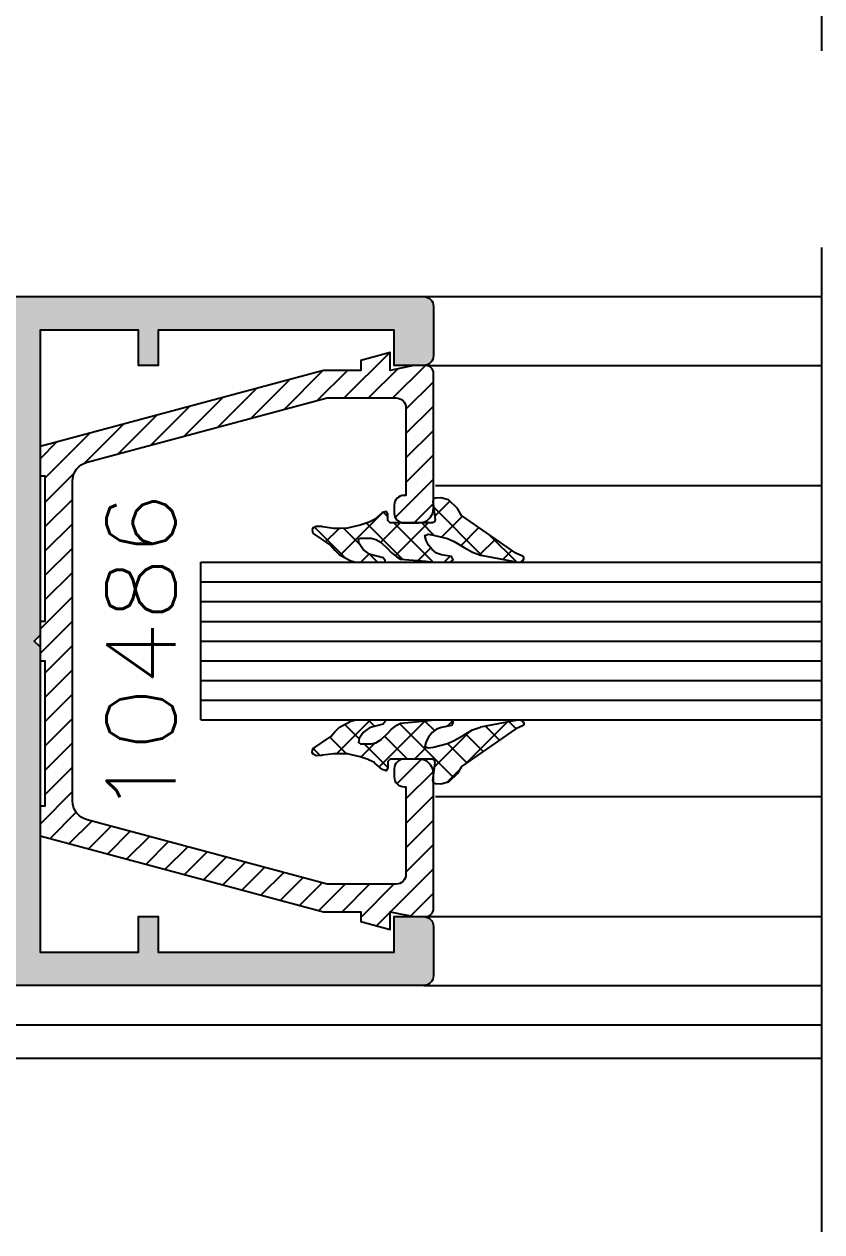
# Model space of a CAD drawing. Header units: centimetres. Extents: x -10126 to 3518, y -12053 to -9298.
# Drawn here: x 9.5 to 131.2, y -10536.7 to -10352.7 of the extents above; entities that cross this region are included whole.
import ezdxf

# ---------------------------------------------------------------- set-up
doc = ezdxf.new("R2010")
doc.units = ezdxf.units.CM
doc.header["$LTSCALE"] = 100
doc.header["$MEASUREMENT"] = 0
doc.linetypes.add('AUSGEZOGEN', pattern=[0])
doc.linetypes.add('CENTER', pattern=[2, 1.25, -0.25, 0.25, -0.25])
doc.layers.add('TEXT', color=3, linetype='Continuous')
doc.layers.add('WINDOW', color=1, linetype='Continuous')
doc.layers.get('0').freeze()
doc.styles.add('ROMANS', font='romans')
pattern_1 = [(44.99999999999999, (69.4652097223152, 20.59224507727231), (-1.767766952966368, 1.767766952966369), []), (135, (69.4652097223152, 20.59224507727231), (-1.767766952966369, -1.767766952966368), [])]

# ---------------------------------------------------------------- blocks, each defined once
blk = doc.blocks.new('10486')
at = {"color": 7}
blk.add_lwpolyline([(19.59999999999991, -14.00000000000011, 0.414213562373095), (20, -13.60000000000002), (20, -6.75, 0.414213562373095), (19.25, -6), (18.5, -6, 0.414213562373095), (18, -6.5), (18, -6.899999999999977, 0.414213562373095), (18.5, -7.399999999999977), (18.59999999999991, -7.399999999999977), (18.59999999999991, -11.85000000000002, -0.414213562373095), (18.09999999999991, -12.35000000000002), (14.59521564444867, -12.35000000000014), (2.391180954897436, -9.079938760533423, -0.3394542588633774), (1.650000000000091, -8.114012934244329), (1.650000000000091, 8.114012934244329, -0.3394542588633775), (2.391180954897436, 9.079938760533423), (14.59521564444867, 12.35000000000014), (18.09999999999991, 12.35000000000002, -0.414213562373095), (18.59999999999991, 11.85000000000002), (18.59999999999991, 7.399999999999977), (18.5, 7.399999999999977, 0.414213562373095), (18, 6.899999999999977), (18, 6.5, 0.414213562373095), (18.5, 6), (19.25, 6, 0.414213562373095), (20, 6.75), (20, 13.60000000000002, 0.414213562373095), (19.59999999999991, 14.00000000000011), (19, 14.00000000000011), (17.79999999999995, 13.75000000000011), (17.79999999999995, 14.65810603256011), (16.29999999999995, 14.25618224391337), (16.29999999999995, 13.75000000000011), (14.41090214782616, 13.75000000000011), (0, 9.888610407286137), (0, 8.388610407286023), (0.25, 8.388610407286023), (0.25, 1), (0, 1), (0, -1), (0.25, -1), (0.25, -8.388610407286023), (0, -8.388610407286023), (0, -9.888610407286023), (14.41090214782616, -13.75), (16.29999999999995, -13.75), (16.29999999999995, -14.25618224391337), (17.79999999999995, -14.65810603256011), (17.79999999999995, -13.75), (19, -14.00000000000011)], format="xyb", close=True, dxfattribs=at)
blk = doc.blocks.new('A$C53B12845')
h = blk.add_hatch(color=256)
edge = h.paths.add_edge_path()
edge.add_arc((246.4090543721977, 805.9081591112135), 0.625, 180, 270, ccw=False)
edge.add_line((245.7840543721977, 805.9081591112135), (245.7840543721977, 821.5331591112135))
edge.add_arc((247.6590543721977, 821.5331591112135), 1.875, 90, 180, ccw=False)
edge.add_line((247.6590543721977, 823.4081591112135), (395.5340543721977, 823.4081591112135))
edge.add_arc((395.5340543721977, 822.1581591112135), 1.25, 0, 90, ccw=False)
edge.add_line((396.7840543721977, 822.1581591112135), (396.7840543721977, 815.9081591112135))
edge.add_arc((395.5340543721977, 815.9081591112135), 1.25, -90, 0, ccw=False)
edge.add_line((395.5340543721977, 814.6581591112135), (391.7840543721977, 814.6581591112135))
edge.add_line((391.7840543721977, 814.6581591112135), (391.7840543721977, 819.1581591112135))
edge.add_line((391.7840543721977, 819.1581591112135), (361.7840543721977, 819.1581591112135))
edge.add_line((361.7840543721977, 819.1581591112135), (361.7840543721977, 814.6581591112135))
edge.add_line((361.7840543721977, 814.6581591112135), (359.2840543721977, 814.6581591112135))
edge.add_line((359.2840543721977, 814.6581591112135), (359.2840543721977, 819.1581591112135))
edge.add_line((359.2840543721977, 819.1581591112135), (346.7840543721977, 819.1581591112135))
edge.add_line((346.7840543721977, 819.1581591112135), (346.7840543721977, 780.4081591112135))
edge.add_line((346.7840543721977, 780.4081591112135), (346.0340543721977, 779.6581591112135))
edge.add_line((346.0340543721977, 779.6581591112135), (346.7840543721977, 778.9081591112135))
edge.add_line((346.7840543721977, 778.9081591112135), (346.7840543721977, 740.1581591112135))
edge.add_line((346.7840543721977, 740.1581591112135), (359.2840543721977, 740.1581591112135))
edge.add_line((359.2840543721977, 740.1581591112135), (359.2840543721977, 744.6581591112135))
edge.add_line((359.2840543721977, 744.6581591112135), (361.7840543721977, 744.6581591112135))
edge.add_line((361.7840543721977, 744.6581591112135), (361.7840543721977, 740.1581591112135))
edge.add_line((361.7840543721977, 740.1581591112135), (391.7840543721977, 740.1581591112135))
edge.add_line((391.7840543721977, 740.1581591112135), (391.7840543721977, 744.6581591112135))
edge.add_line((391.7840543721977, 744.6581591112135), (395.5340543721977, 744.6581591112135))
edge.add_arc((395.5340543721977, 743.4081591112135), 1.25, 0, 90, ccw=False)
edge.add_line((396.7840543721977, 743.4081591112135), (396.7840543721977, 737.1581591112135))
edge.add_arc((395.5340543721977, 737.1581591112135), 1.250000000000057, -89.99999999999739, 0, ccw=False)
edge.add_line((395.5340543721977, 735.9081591112135), (247.6590543721977, 735.9081591112135))
edge.add_arc((247.6590543721977, 737.7831591112135), 1.875, 180, 270, ccw=False)
edge.add_line((245.7840543721977, 737.7831591112135), (245.7840543721977, 753.4081591112135))
edge.add_arc((246.4090543721977, 753.4081591112135), 0.625, 90, 180, ccw=False)
edge.add_line((246.4090543721977, 754.0331591112135), (248.2840543721977, 754.0331591112135))
edge.add_line((248.2840543721977, 754.0331591112135), (248.9090543721977, 754.6581591112135))
edge.add_line((248.9090543721977, 754.6581591112135), (249.5340543721977, 754.0331591112135))
edge.add_line((249.5340543721977, 754.0331591112135), (250.1590543721977, 754.6581591112135))
edge.add_line((250.1590543721977, 754.6581591112135), (250.7840543721977, 754.0331591112135))
edge.add_line((250.7840543721977, 754.0331591112135), (251.4090543721977, 754.6581591112135))
edge.add_line((251.4090543721977, 754.6581591112135), (252.0340543721977, 754.0331591112135))
edge.add_line((252.0340543721977, 754.0331591112135), (252.6590543721977, 754.6581591112135))
edge.add_line((252.6590543721977, 754.6581591112135), (253.2840543721977, 754.0331591112135))
edge.add_line((253.2840543721977, 754.0331591112135), (253.9090543721977, 754.6581591112135))
edge.add_line((253.9090543721977, 754.6581591112135), (254.5340543721977, 754.0331591112135))
edge.add_line((254.5340543721977, 754.0331591112135), (255.1590543721977, 754.6581591112135))
edge.add_line((255.1590543721977, 754.6581591112135), (255.7840543721977, 754.0331591112135))
edge.add_line((255.7840543721977, 754.0331591112135), (256.4090543721977, 754.6581591112135))
edge.add_line((256.4090543721977, 754.6581591112135), (257.0340543721977, 754.0331591112135))
edge.add_line((257.0340543721977, 754.0331591112135), (257.6590543721977, 754.6581591112135))
edge.add_line((257.6590543721977, 754.6581591112135), (258.2840543721977, 754.0331591112135))
edge.add_line((258.2840543721977, 754.0331591112135), (258.9090543721977, 754.6581591112135))
edge.add_line((258.9090543721977, 754.6581591112135), (259.5340543721977, 754.0331591112135))
edge.add_line((259.5340543721977, 754.0331591112135), (260.1590543721977, 754.6581591112135))
edge.add_line((260.1590543721977, 754.6581591112135), (260.7840543721977, 754.0331591112135))
edge.add_line((260.7840543721977, 754.0331591112135), (261.4090543721977, 754.6581591112135))
edge.add_line((261.4090543721977, 754.6581591112135), (262.0340543721977, 754.0331591112135))
edge.add_line((262.0340543721977, 754.0331591112135), (262.6590543721977, 754.6581591112135))
edge.add_line((262.6590543721977, 754.6581591112135), (263.2840543721977, 754.0331591112135))
edge.add_line((263.2840543721977, 754.0331591112135), (263.9090543721977, 754.6581591112135))
edge.add_line((263.9090543721977, 754.6581591112135), (264.5340543721977, 754.0331591112135))
edge.add_line((264.5340543721977, 754.0331591112135), (265.1590543721977, 754.6581591112135))
edge.add_line((265.1590543721977, 754.6581591112135), (265.7840543721977, 754.0331591112135))
edge.add_line((265.7840543721977, 754.0331591112135), (265.7840543721977, 752.9081591112135))
edge.add_arc((263.2840543721978, 752.9081591112135), 2.499999999999943, -90.00000000000131, 0, ccw=False)
edge.add_line((263.2840543721977, 750.4081591112135), (251.9090543721977, 750.4081591112135))
edge.add_arc((251.9090543721977, 748.5331591112135), 1.875, 90, 180)
edge.add_line((250.0340543721977, 748.5331591112135), (250.0340543721977, 742.0331591112135))
edge.add_arc((251.9090543721977, 742.0331591112135), 1.875, 180, 270)
edge.add_line((251.9090543721977, 740.1581591112135), (281.4090543721977, 740.1581591112135))
edge.add_arc((281.4090543721977, 742.0331591112135), 1.875, 270, 360)
edge.add_line((283.2840543721977, 742.0331591112135), (283.2840543721977, 817.2831591112135))
edge.add_arc((281.4090543721978, 817.2831591112135), 1.874999999999943, 0, 90.00000000000173)
edge.add_line((281.4090543721977, 819.1581591112135), (251.9090543721977, 819.1581591112135))
edge.add_arc((251.9090543721977, 817.2831591112135), 1.875, 90, 180)
edge.add_line((250.0340543721977, 817.2831591112135), (250.0340543721977, 810.7831591112135))
edge.add_arc((251.9090543721977, 810.7831591112135), 1.875, 180, 270)
edge.add_line((251.9090543721977, 808.9081591112135), (263.2840543721977, 808.9081591112135))
edge.add_arc((263.2840543721977, 806.4081591112135), 2.5, 0, 90, ccw=False)
edge.add_line((265.7840543721977, 806.4081591112135), (265.7840543721977, 805.2831591112135))
edge.add_line((265.7840543721977, 805.2831591112135), (265.1590543721977, 804.6581591112135))
edge.add_line((265.1590543721977, 804.6581591112135), (264.5340543721977, 805.2831591112135))
edge.add_line((264.5340543721977, 805.2831591112135), (263.9090543721977, 804.6581591112135))
edge.add_line((263.9090543721977, 804.6581591112135), (263.2840543721977, 805.2831591112135))
edge.add_line((263.2840543721977, 805.2831591112135), (262.6590543721977, 804.6581591112135))
edge.add_line((262.6590543721977, 804.6581591112135), (262.0340543721977, 805.2831591112135))
edge.add_line((262.0340543721977, 805.2831591112135), (261.4090543721977, 804.6581591112135))
edge.add_line((261.4090543721977, 804.6581591112135), (260.7840543721977, 805.2831591112135))
edge.add_line((260.7840543721977, 805.2831591112135), (260.1590543721977, 804.6581591112135))
edge.add_line((260.1590543721977, 804.6581591112135), (259.5340543721977, 805.2831591112135))
edge.add_line((259.5340543721977, 805.2831591112135), (258.9090543721977, 804.6581591112135))
edge.add_line((258.9090543721977, 804.6581591112135), (258.2840543721977, 805.2831591112135))
edge.add_line((258.2840543721977, 805.2831591112135), (257.6590543721977, 804.6581591112135))
edge.add_line((257.6590543721977, 804.6581591112135), (257.0340543721977, 805.2831591112135))
edge.add_line((257.0340543721977, 805.2831591112135), (256.4090543721977, 804.6581591112135))
edge.add_line((256.4090543721977, 804.6581591112135), (255.7840543721977, 805.2831591112135))
edge.add_line((255.7840543721977, 805.2831591112135), (255.1590543721977, 804.6581591112135))
edge.add_line((255.1590543721977, 804.6581591112135), (254.5340543721977, 805.2831591112135))
edge.add_line((254.5340543721977, 805.2831591112135), (253.9090543721977, 804.6581591112135))
edge.add_line((253.9090543721977, 804.6581591112135), (253.2840543721977, 805.2831591112135))
edge.add_line((253.2840543721977, 805.2831591112135), (252.6590543721977, 804.6581591112135))
edge.add_line((252.6590543721977, 804.6581591112135), (252.0340543721977, 805.2831591112135))
edge.add_line((252.0340543721977, 805.2831591112135), (251.4090543721977, 804.6581591112135))
edge.add_line((251.4090543721977, 804.6581591112135), (250.7840543721977, 805.2831591112135))
edge.add_line((250.7840543721977, 805.2831591112135), (250.1590543721977, 804.6581591112135))
edge.add_line((250.1590543721977, 804.6581591112135), (249.5340543721977, 805.2831591112135))
edge.add_line((249.5340543721977, 805.2831591112135), (248.9090543721977, 804.6581591112135))
edge.add_line((248.9090543721977, 804.6581591112135), (248.2840543721977, 805.2831591112135))
edge.add_line((248.2840543721977, 805.2831591112135), (246.4090543721977, 805.2831591112135))
h.paths.add_polyline_path([(342.5340543721977, 819.1581591112135), (287.5340543721977, 819.1581591112135), (287.5340543721977, 740.1581591112135), (342.5340543721977, 740.1581591112135)], flags=16)
h = blk.add_hatch()
h.set_pattern_fill('ANSI31', color=10, scale=17.5, angle=-1.343291549938327e-14, style=0)
h.set_pattern_definition([(44.99999999999999, (69.4652097223152, 20.59224507727231), (-1.546796083845572, 1.546796083845573), [])])
edge = h.paths.add_edge_path()
edge.add_arc((395.7840543721975, 745.6581591112135), 1.000000000000227, 270, 360)
edge.add_line((396.7840543721977, 745.6581591112135), (396.7840543721977, 762.7831591112135))
edge.add_arc((394.9090543721977, 762.7831591112135), 1.875, 0, 90)
edge.add_line((394.9090543721977, 764.6581591112135), (393.0340543721977, 764.6581591112135))
edge.add_arc((393.0340543721977, 763.4081591112135), 1.25, 90, 180)
edge.add_line((391.7840543721977, 763.4081591112135), (391.7840543721977, 762.4081591112135))
edge.add_arc((393.0340543721977, 762.4081591112135), 1.25, 180, 270)
edge.add_line((393.0340543721977, 761.1581591112135), (393.2840543721975, 761.1581591112135))
edge.add_line((393.2840543721975, 761.1581591112135), (393.2840543721975, 750.0331591112135))
edge.add_arc((392.0340543721975, 750.0331591112135), 1.25, -90, 0, ccw=False)
edge.add_line((392.0340543721975, 748.7831591112135), (383.2720934833194, 748.7831591112132))
edge.add_line((383.2720934833194, 748.7831591112132), (352.7620067594413, 756.95831220988))
edge.add_arc((353.4090543721978, 759.3731267756025), 2.499999999999901, 179.9999999999948, 254.9999999999941, ccw=False)
edge.add_line((350.9090543721979, 759.3731267756027), (350.9090543721979, 799.9431914468244))
edge.add_arc((353.4090543721978, 799.9431914468246), 2.499999999999886, 105.00000000000591, 180.0000000000052, ccw=False)
edge.add_line((352.7620067594413, 802.3580060125471), (383.2720934833194, 810.5331591112139))
edge.add_line((383.2720934833194, 810.5331591112139), (392.0340543721975, 810.5331591112135))
edge.add_arc((392.0340543721975, 809.2831591112135), 1.25, 0, 90, ccw=False)
edge.add_line((393.2840543721975, 809.2831591112135), (393.2840543721975, 798.1581591112135))
edge.add_line((393.2840543721975, 798.1581591112135), (393.0340543721977, 798.1581591112135))
edge.add_arc((393.0340543721977, 796.9081591112135), 1.25, 90, 180)
edge.add_line((391.7840543721977, 796.9081591112135), (391.7840543721977, 795.9081591112135))
edge.add_arc((393.0340543721977, 795.9081591112135), 1.25, 180, 270)
edge.add_line((393.0340543721977, 794.6581591112135), (394.9090543721977, 794.6581591112135))
edge.add_arc((394.9090543721977, 796.5331591112135), 1.875, 270, 360)
edge.add_line((396.7840543721977, 796.5331591112135), (396.7840543721977, 813.6581591112135))
edge.add_arc((395.7840543721975, 813.6581591112135), 1.000000000000227, 0, 90)
edge.add_line((395.7840543721975, 814.6581591112138), (394.2840543721977, 814.6581591112138))
edge.add_line((394.2840543721977, 814.6581591112138), (391.2840543721976, 814.0331591112138))
edge.add_line((391.2840543721976, 814.0331591112138), (391.2840543721976, 816.3034241926139))
edge.add_line((391.2840543721976, 816.3034241926139), (387.5340543721976, 815.298614720997))
edge.add_line((387.5340543721976, 815.298614720997), (387.5340543721976, 814.0331591112138))
edge.add_line((387.5340543721976, 814.0331591112138), (382.8113097417631, 814.0331591112138))
edge.add_line((382.8113097417631, 814.0331591112138), (346.7840543721977, 804.3796851294289))
edge.add_line((346.7840543721977, 804.3796851294289), (346.7840543721977, 800.6296851294286))
edge.add_line((346.7840543721977, 800.6296851294286), (347.4090543721977, 800.6296851294286))
edge.add_line((347.4090543721977, 800.6296851294286), (347.4090543721977, 782.1581591112135))
edge.add_line((347.4090543721977, 782.1581591112135), (346.7840543721977, 782.1581591112135))
edge.add_line((346.7840543721977, 782.1581591112135), (346.7840543721977, 777.1581591112135))
edge.add_line((346.7840543721977, 777.1581591112135), (347.4090543721977, 777.1581591112135))
edge.add_line((347.4090543721977, 777.1581591112135), (347.4090543721977, 758.6866330929985))
edge.add_line((347.4090543721977, 758.6866330929985), (346.7840543721977, 758.6866330929985))
edge.add_line((346.7840543721977, 758.6866330929985), (346.7840543721977, 754.9366330929985))
edge.add_line((346.7840543721977, 754.9366330929985), (382.8113097417631, 745.2831591112135))
edge.add_line((382.8113097417631, 745.2831591112135), (387.5340543721976, 745.2831591112135))
edge.add_line((387.5340543721976, 745.2831591112135), (387.5340543721976, 744.0177035014301))
edge.add_line((387.5340543721976, 744.0177035014301), (391.2840543721976, 743.0128940298132))
edge.add_line((391.2840543721976, 743.0128940298132), (391.2840543721976, 745.2831591112135))
edge.add_line((391.2840543721976, 745.2831591112135), (394.2840543721977, 744.6581591112133))
edge.add_line((394.2840543721977, 744.6581591112133), (395.7840543721975, 744.6581591112133))
h = blk.add_hatch()
h.set_pattern_fill('U', color=30, scale=2.5, angle=44.99999999999999, style=0, double=1, pattern_type=0)
h.set_pattern_definition(pattern_1)
edge = h.paths.add_edge_path()
edge.add_line((396.9849517233379, 795.0975630413395), (396.9155721554125, 794.7969182239194))
edge.add_line((396.9155721554125, 794.7969182239121), (396.6496171450999, 794.6581591112135))
edge.add_line((396.6496171450999, 794.6581591112135), (391.2934915993537, 794.6581591112135))
edge.add_line((391.2934915992955, 794.6581591112135), (390.9812835436605, 794.9703671668267))
edge.add_line((390.9812835437187, 794.9703671668194), (390.9812835437187, 795.7913587204621))
edge.add_line((390.9812835437187, 795.7913587204766), (390.7847081012733, 796.1266932987292))
edge.add_line((390.7847081012733, 796.1266932987146), (390.2643613419204, 795.9648076402464))
edge.add_line((390.2643613419204, 795.9648076402609), (390.2065450353257, 795.9185545949822))
edge.add_line((390.2065450353257, 795.9185545949676), (389.3393004364043, 795.1553793479197))
edge.add_line((389.3393004364043, 795.1553793479343), (389.2699208684789, 795.0975630413395))
edge.add_line((389.2699208684789, 795.0975630413395), (388.5183088827471, 794.7275387253849))
edge.add_line((388.5183088827471, 794.7275387253849), (388.4836190988135, 794.7044122027455))
edge.add_line((388.4836190988135, 794.7044122027382), (387.4544888414384, 794.3575143169164))
edge.add_line((387.4544888414384, 794.3575143169091), (386.3444157548074, 794.1031226835275))
edge.add_line((386.3444157548074, 794.1031226835275), (385.8471955180576, 793.9990532160245))
edge.add_line((385.8471955181158, 793.9990532160391), (384.9683876578638, 793.9643635477132))
edge.add_line((384.9683876578638, 793.964363547706), (384.1011430589424, 793.964363547706))
edge.add_line((384.1011430589424, 793.964363547706), (382.667298655404, 794.1725022514456))
edge.add_line((382.667298655404, 794.1725022514529), (382.5632293035451, 794.1840655127689))
edge.add_line((382.5632293034869, 794.1840655127689), (381.892560147011, 794.2187552967243))
edge.add_line((381.892560147011, 794.2187552967171), (381.4878460008476, 794.0453063769328))
edge.add_line((381.4878460008476, 794.0453063769328), (381.3837766489887, 793.8024778892377))
edge.add_line((381.3837766489887, 793.8024778892377), (381.4163072396477, 793.4634499906624))
edge.add_arc((381.7481166062935, 793.4952879448047), 0.3333333333330506, 185.480896454059, 215.2867489750915)
edge.add_line((381.4760262023483, 793.3027316589669), (383.7311186967127, 791.7828545836255))
edge.add_line((383.7311186967127, 791.7828545836328), (384.2514654560655, 791.2046915176852))
edge.add_line((384.2514654560655, 791.2046915176852), (384.8527550446743, 790.6149651904216))
edge.add_line((384.8527550446743, 790.614965190407), (384.9336978739302, 790.5687121451283))
edge.add_line((384.933697873872, 790.5687121451429), (386.298162709485, 789.8402266820503))
edge.add_line((386.2981627095432, 789.8402266820431), (386.9234404103772, 789.6632612950216))
edge.add_arc((386.9602039432211, 789.7931591112083), 0.1349999999999384, 254.1974860459303, 269.9999999998493)
edge.add_line((386.9602039432211, 789.6581591112135), (390.509395809233, 789.6581591112135))
edge.add_arc((390.5093958091747, 789.7931591112083), 0.1350000000000762, 269.9999999999699, 392.5740571345224)
edge.add_line((390.6231598042941, 789.8658416636117), (390.4031204777712, 790.2102510442437))
edge.add_line((390.4031204777712, 790.2102510442437), (389.7671411052288, 790.383699964028))
edge.add_line((389.7671411052288, 790.383699964028), (389.2236678232148, 790.5224590998569))
edge.add_line((389.2236678232148, 790.5224590998641), (388.6686312799284, 790.6959080196484))
edge.add_line((388.6686312799284, 790.6959080196484), (388.1829743045091, 791.0196793365776))
edge.add_line((388.1829743045091, 791.0196793365703), (387.8360764649406, 791.2740710855887))
edge.add_line((387.8360764649406, 791.274071085596), (387.3504194895213, 792.0488095939672))
edge.add_line((387.3504194895795, 792.04880959396), (387.257913398993, 792.5460298306734))
edge.add_line((387.257913398993, 792.5460298306807), (387.5123051480332, 792.707915489149))
edge.add_line((387.5123051480332, 792.707915489149), (388.8536434610432, 792.707915489149))
edge.add_line((388.8536434610432, 792.707915489149), (389.4549330495938, 792.5691563533201))
edge.add_line((389.4549330495938, 792.5691563533128), (390.1487287287309, 792.1760054684655))
edge.add_line((390.1487287287309, 792.1760054684655), (390.9581570210576, 791.3550139148228))
edge.add_line((390.9581570210576, 791.3550139148228), (391.3859976898821, 790.8809202007487))
edge.add_line((391.3859976898821, 790.8809202007487), (392.1144831529527, 790.3374469187565))
edge.add_line((392.1144831529527, 790.3374469187638), (392.5770136057108, 790.0714919084294))
edge.add_line((392.5770136057108, 790.0714919084221), (395.8170623301121, 789.8055368980877))
edge.add_line((395.8170623301121, 789.8055368980804), (396.854076796415, 789.6594785328289))
edge.add_arc((396.8729050456022, 789.7931591112083), 0.1349999999999318, 261.9829074833593, 269.9999999997587)
edge.add_line((396.872905045544, 789.6581591112135), (398.8441071471025, 789.6581591112135))
edge.add_arc((398.8441071471025, 789.7931591112083), 0.1350000000002183, 270.0000000000603, 306.869897645844)
edge.add_line((398.9251071471081, 789.6851591112154), (399.2860407257976, 789.9558592952399))
edge.add_line((399.2860407257976, 789.9558592952326), (399.0894652833522, 790.3836999640353))
edge.add_line((399.0894652834104, 790.383699964028), (397.8175067695847, 790.6265284517231))
edge.add_line((397.8175067695847, 790.6265284517376), (397.1584008743812, 790.8346671554773))
edge.add_line((397.1584008743812, 790.83466715547), (396.6033643426199, 791.2625078242727))
edge.add_line((396.6033643426199, 791.26250782428), (396.1408338782785, 791.8522341515436))
edge.add_line((396.1408338783367, 791.8522341515436), (395.8517523453629, 792.4188339561751))
edge.add_line((395.8517523453629, 792.4188339561751), (395.666740164248, 793.0432500674015))
edge.add_line((395.666740164248, 793.0432500673869), (396.1408338783367, 793.2282622484872))
edge.add_line((396.1408338783367, 793.2282622485018), (396.7652499780233, 793.1241928966283))
edge.add_line((396.7652499779651, 793.1241928966283), (398.5806817853299, 792.6616624438702))
edge.add_line((398.5806817853882, 792.6616624438702), (399.4247998617066, 792.3032013429856))
edge.add_line((399.4247998616484, 792.3032013429856), (400.6967586067331, 791.5515893572538))
edge.add_line((400.6967586067331, 791.5515893572538), (401.7258888641081, 790.9502997686668))
edge.add_line((401.7258888641081, 790.9502997686595), (402.7381565991382, 790.5804327116293))
edge.add_arc((402.8308186964423, 790.8340342410611), 0.2699999999995483, 249.9284741351388, 259.2021313650856)
edge.add_line((402.780235607439, 790.5688148015124), (407.492360799195, 789.6701105123666))
edge.add_arc((407.6188185216452, 790.3331591112164), 0.6750000000001446, 259.2021313653579, 340.5021392141264)
edge.add_arc((408.0005933728826, 790.1979815871982), 0.2700000000001842, 340.5021392141995, 427.1094483437597)
edge.add_line((408.1056158228603, 790.4467189687803), (407.2415645132714, 790.8115406328379))
edge.add_line((407.2415645132714, 790.8115406328379), (400.3384072998597, 795.6137369552252))
edge.add_line((400.3384072998597, 795.6137369552252), (399.8295140078699, 796.4735911382832))
edge.add_line((399.8295140078117, 796.4735911382832), (398.6847511372471, 797.5836642248996))
edge.add_line((398.6847511372471, 797.5836642249142), (397.7134371864668, 797.8264927126093))
edge.add_line((397.7134371864668, 797.8264927126093), (397.0196415073297, 797.8149294512932))
edge.add_line((397.0196415073297, 797.8149294512932), (396.77681301962, 797.7108600994197))
edge.add_line((396.77681301962, 797.7108600994197), (396.6843069267634, 797.3755255211672))
edge.add_line((396.6843069267052, 797.3755255211672), (396.9849517233379, 795.0975630413323))
h = blk.add_hatch()
h.set_pattern_fill('U', color=30, scale=2.5, angle=44.99999999999999, style=0, double=1, pattern_type=0)
h.set_pattern_definition(pattern_1)
edge = h.paths.add_edge_path()
edge.add_line((396.9849517233379, 764.2187551810875), (396.9155721554125, 764.5193999985077))
edge.add_line((396.9155721554125, 764.5193999985149), (396.6496171450999, 764.6581591112135))
edge.add_line((396.6496171450999, 764.6581591112135), (391.2934915993537, 764.6581591112135))
edge.add_line((391.2934915992955, 764.6581591112135), (390.9812835436605, 764.3459510556004))
edge.add_line((390.9812835437187, 764.3459510556077), (390.9812835437187, 763.524959501965))
edge.add_line((390.9812835437187, 763.5249595019504), (390.7847081012733, 763.1896249236979))
edge.add_line((390.7847081012733, 763.1896249237125), (390.2643613419204, 763.3515105821807))
edge.add_line((390.2643613419204, 763.3515105821662), (390.2065450353257, 763.3977636274449))
edge.add_line((390.2065450353257, 763.3977636274449), (389.3393004364043, 764.1609388744928))
edge.add_line((389.3393004364043, 764.1609388744928), (389.2699208684789, 764.2187551810875))
edge.add_line((389.2699208684789, 764.2187551810875), (388.5183088827471, 764.5887794970422))
edge.add_line((388.5183088827471, 764.5887794970422), (388.4836190988135, 764.6119060196816))
edge.add_line((388.4836190988135, 764.6119060196743), (387.4544888414384, 764.9588039054961))
edge.add_line((387.4544888414384, 764.9588039055034), (386.3444157548074, 765.213195538885))
edge.add_line((386.3444157548074, 765.213195538885), (385.8471955180576, 765.317265006388))
edge.add_line((385.8471955181158, 765.317265006388), (384.9683876578638, 765.3519546747139))
edge.add_line((384.9683876578638, 765.3519546747211), (384.1011430589424, 765.3519546747211))
edge.add_line((384.1011430589424, 765.3519546747211), (382.667298655404, 765.1438159709814))
edge.add_line((382.667298655404, 765.1438159709742), (382.5632293035451, 765.1322527096581))
edge.add_line((382.5632293034869, 765.1322527096581), (381.892560147011, 765.0975629257027))
edge.add_line((381.892560147011, 765.0975629256955), (381.4878460008476, 765.2710118454797))
edge.add_line((381.4878460008476, 765.2710118454797), (381.3837766489887, 765.5138403331748))
edge.add_line((381.3837766489887, 765.5138403331748), (381.4163072396477, 765.8528682317501))
edge.add_arc((381.7481166062935, 765.8210302776079), 0.3333333333330506, 144.7132510249085, 174.519103545941, ccw=False)
edge.add_line((381.4760262023483, 766.0135865634602), (383.7311186967127, 767.5334636388015))
edge.add_line((383.7311186967127, 767.5334636387943), (384.2514654560655, 768.1116267047419))
edge.add_line((384.2514654560655, 768.1116267047419), (384.8527550446743, 768.7013530320055))
edge.add_line((384.8527550446743, 768.7013530320055), (384.9336978739302, 768.7476060772842))
edge.add_line((384.933697873872, 768.7476060772842), (386.298162709485, 769.4760915403767))
edge.add_line((386.2981627095432, 769.476091540384), (386.9234404103772, 769.6530569274055))
edge.add_arc((386.9602039432211, 769.5231591112042), 0.1349999999999384, 90.00000000015069, 105.8025139540697, ccw=False)
edge.add_line((386.9602039432211, 769.6581591112135), (390.509395809233, 769.6581591112135))
edge.add_arc((390.5093958091747, 769.5231591112042), 0.1350000000000762, -32.57405713452238, 90.00000000003013, ccw=False)
edge.add_line((390.6231598042941, 769.4504765588008), (390.4031204777712, 769.1060671781688))
edge.add_line((390.4031204777712, 769.1060671781688), (389.7671411052288, 768.9326182583845))
edge.add_line((389.7671411052288, 768.9326182583845), (389.2236678232148, 768.7938591225557))
edge.add_line((389.2236678232148, 768.7938591225629), (388.6686312799284, 768.6204102027787))
edge.add_line((388.6686312799284, 768.6204102027787), (388.1829743045091, 768.2966388858495))
edge.add_line((388.1829743045091, 768.2966388858422), (387.8360764649406, 768.0422471368238))
edge.add_line((387.8360764649406, 768.0422471368311), (387.3504194895213, 767.2675086284598))
edge.add_line((387.3504194895795, 767.2675086284526), (387.257913398993, 766.7702883917391))
edge.add_line((387.257913398993, 766.7702883917464), (387.5123051480332, 766.6084027332781))
edge.add_line((387.5123051480332, 766.6084027332781), (388.8536434610432, 766.6084027332781))
edge.add_line((388.8536434610432, 766.6084027332781), (389.4549330495938, 766.747161869107))
edge.add_line((389.4549330495938, 766.7471618690997), (390.1487287287309, 767.140312753947))
edge.add_line((390.1487287287309, 767.140312753947), (390.9581570210576, 767.9613043075897))
edge.add_line((390.9581570210576, 767.9613043075897), (391.3859976898821, 768.4353980216638))
edge.add_line((391.3859976898821, 768.4353980216783), (392.1144831529527, 768.9788713036705))
edge.add_line((392.1144831529527, 768.9788713036633), (392.5770136057108, 769.2448263139977))
edge.add_line((392.5770136057108, 769.244826314005), (395.8170623301121, 769.5107813243394))
edge.add_line((395.8170623301121, 769.5107813243321), (396.854076796415, 769.6568396895836))
edge.add_arc((396.8729050456022, 769.5231591112042), 0.1349999999999318, 90.0000000002413, 98.01709251664067, ccw=False)
edge.add_line((396.872905045544, 769.6581591112135), (398.8441071471025, 769.6581591112135))
edge.add_arc((398.8441071471025, 769.5231591112042), 0.1350000000002183, 53.13010235415601, 89.99999999993969, ccw=False)
edge.add_line((398.9251071471081, 769.6311591112117), (399.2860407257976, 769.3604589271872))
edge.add_line((399.2860407257976, 769.3604589271945), (399.0894652833522, 768.9326182583918))
edge.add_line((399.0894652834104, 768.9326182583845), (397.8175067695847, 768.6897897706895))
edge.add_line((397.8175067695847, 768.6897897706895), (397.1584008743812, 768.4816510669498))
edge.add_line((397.1584008743812, 768.4816510669425), (396.6033643426199, 768.0538103981398))
edge.add_line((396.6033643426199, 768.0538103981471), (396.1408338782785, 767.4640840708835))
edge.add_line((396.1408338783367, 767.4640840708835), (395.8517523453629, 766.8974842662519))
edge.add_line((395.8517523453629, 766.8974842662519), (395.666740164248, 766.2730681550256))
edge.add_line((395.666740164248, 766.2730681550256), (396.1408338783367, 766.0880559739253))
edge.add_line((396.1408338783367, 766.0880559739253), (396.7652499780233, 766.1921253257988))
edge.add_line((396.7652499779651, 766.1921253257988), (398.5806817853299, 766.6546557785568))
edge.add_line((398.5806817853882, 766.6546557785568), (399.4247998617066, 767.0131168794414))
edge.add_line((399.4247998616484, 767.0131168794414), (400.6967586067331, 767.7647288651733))
edge.add_line((400.6967586067331, 767.7647288651733), (401.7258888641081, 768.3660184537603))
edge.add_line((401.7258888641081, 768.366018453753), (402.7381565991382, 768.7358855107832))
edge.add_arc((402.8308186964423, 768.482283981366), 0.2699999999995483, 100.79786863491438, 110.0715258648612, ccw=False)
edge.add_line((402.780235607439, 768.7475034209147), (407.492360799195, 769.6462077100605))
edge.add_arc((407.6188185216452, 768.9831591112106), 0.6750000000001446, 19.497860785873627, 100.7978686346421, ccw=False)
edge.add_arc((408.0005933728826, 769.1183366352288), 0.2700000000001842, -67.10944834375971, 19.497860785800526, ccw=False)
edge.add_line((408.1056158228603, 768.8695992536468), (407.2415645132714, 768.5047775895891))
edge.add_line((407.2415645132714, 768.5047775895891), (400.3384072998597, 763.7025812672018))
edge.add_line((400.3384072998597, 763.7025812672018), (399.8295140078699, 762.8427270841439))
edge.add_line((399.8295140078117, 762.8427270841294), (398.6847511372471, 761.7326539975129))
edge.add_line((398.6847511372471, 761.7326539975129), (397.7134371864668, 761.4898255098178))
edge.add_line((397.7134371864668, 761.4898255098178), (397.0196415073297, 761.5013887711339))
edge.add_line((397.0196415073297, 761.5013887711339), (396.77681301962, 761.6054581230073))
edge.add_line((396.77681301962, 761.6054581230073), (396.6843069267634, 761.9407927012599))
edge.add_line((396.6843069267052, 761.9407927012599), (396.9849517233379, 764.2187551810948))
at = {"color": 1, "linetype": 'CENTER'}
blk.add_line((446.1327178730571, 704.6197545051054), (446.1327178730571, 1008.521610291364), dxfattribs=at)
at = {"color": 1}
for p, q in [((395.5340543721977, 823.4081591112135), (446.1327178730571, 823.4081591112135)), ((396.1667779577256, 814.6581591112135), (446.1327178730571, 814.6581591112135)), ((397.0362932888384, 799.3933146213185), (446.1327178730571, 799.3933146213185)), ((397.0362932888384, 759.923003601094), (446.1327178730571, 759.923003601094)), ((396.1667779577256, 744.6581591112135), (446.1327178730571, 744.6581591112135)), ((395.5340543721977, 735.9081591112135), (446.1327178730571, 735.9081591112135)), ((275.7840543721977, 730.9081591112135), (446.1327178730571, 730.9081591112135)), ((275.7840543721977, 726.6581591112135), (446.1327178730571, 726.6581591112135))]:
    blk.add_line(p, q, dxfattribs=at)
for p, q in [((367.227421970776, 789.6581591112135), (446.1327178730571, 789.6581591112135)), ((367.227421970776, 769.6581591112135), (367.227421970776, 789.6581591112135)), ((367.227421970776, 769.6581591112135), (446.1327178730571, 769.6581591112135))]:
    blk.add_line(p, q)
at = {"color": 8}
for p, q in [((367.227421970776, 787.1581591112135), (446.1327178730571, 787.1581591112135)), ((367.227421970776, 784.6581591112135), (446.1327178730571, 784.6581591112135)), ((367.227421970776, 782.1581591112135), (446.1327178730571, 782.1581591112135)), ((367.227421970776, 779.6581591112135), (446.1327178730571, 779.6581591112135)), ((367.227421970776, 777.1581591112135), (446.1327178730571, 777.1581591112135)), ((367.227421970776, 774.6581591112135), (446.1327178730571, 774.6581591112135)), ((367.227421970776, 772.1581591112135), (446.1327178730571, 772.1581591112135))]:
    blk.add_line(p, q, dxfattribs=at)
at = {"color": 7}
blk.add_lwpolyline([(247.6590543721977, 823.4081591112135), (395.5340543721977, 823.4081591112135, -0.4142135623730825), (396.7840543721977, 822.1581591112135), (396.7840543721977, 815.9081591112135, -0.4142135623730951), (395.5340543721977, 814.6581591112135), (391.7840543721977, 814.6581591112135), (391.7840543721977, 819.1581591112135), (361.7840543721977, 819.1581591112135), (361.7840543721977, 814.6581591112135), (359.2840543721977, 814.6581591112135), (359.2840543721977, 819.1581591112135), (346.7840543721977, 819.1581591112135), (346.7840543721977, 780.4081591112135), (346.0340543721977, 779.6581591112135), (346.7840543721977, 778.9081591112135), (346.7840543721977, 740.1581591112135), (359.2840543721977, 740.1581591112135), (359.2840543721977, 744.6581591112135), (361.7840543721977, 744.6581591112135), (361.7840543721977, 740.1581591112135), (391.7840543721977, 740.1581591112135), (391.7840543721977, 744.6581591112135), (395.5340543721977, 744.6581591112135, -0.4142135623730951), (396.7840543721977, 743.4081591112135), (396.7840543721977, 737.1581591112135, -0.4142135623730805), (395.5340543721977, 735.9081591112135), (247.6590543721977, 735.9081591112135, -0.4142135623730951)], format="xyb", dxfattribs=at)
at = {"color": 30, "linetype": 'AUSGEZOGEN'}
for points in [[(396.9849517233379, 795.0975630413395), (396.9155721554125, 794.7969182239121), (396.6496171450999, 794.6581591112135), (391.2934915992955, 794.6581591112135), (390.9812835437187, 794.9703671668194), (390.9812835437187, 795.7913587204766), (390.7847081012733, 796.1266932987146), (390.2643613419204, 795.9648076402609), (390.2065450353257, 795.9185545949676), (389.3393004364043, 795.1553793479343), (389.2699208684789, 795.0975630413395), (388.5183088827471, 794.7275387253849), (388.4836190988135, 794.7044122027382), (387.4544888414384, 794.3575143169091), (386.3444157548074, 794.1031226835275), (385.8471955181158, 793.9990532160391), (384.9683876578638, 793.964363547706), (384.1011430589424, 793.964363547706), (382.667298655404, 794.1725022514529), (382.5632293034869, 794.1840655127689), (381.892560147011, 794.2187552967171), (381.4878460008476, 794.0453063769328), (381.3837766489887, 793.8024778892377), (381.4163072396477, 793.4634499906624, 0.1307907825520294), (381.4760262023483, 793.3027316589669), (383.7311186967127, 791.7828545836328), (384.2514654560655, 791.2046915176852), (384.8527550446743, 790.614965190407), (384.933697873872, 790.5687121451429), (386.2981627095432, 789.8402266820431), (386.923440410319, 789.6632612950289, 0.06906095498619695), (386.9602039432211, 789.6581591112135), (390.5093958091747, 789.6581591112135, 0.5924239050350137), (390.6231598042941, 789.8658416636117), (390.4031204777712, 790.2102510442437), (389.7671411052288, 790.383699964028), (389.2236678232148, 790.5224590998641), (388.6686312799284, 790.6959080196484), (388.1829743045091, 791.0196793365703), (387.8360764649406, 791.274071085596), (387.3504194895795, 792.04880959396), (387.257913398993, 792.5460298306807), (387.5123051480332, 792.707915489149), (388.8536434610432, 792.707915489149), (389.4549330495938, 792.5691563533128), (390.1487287287309, 792.1760054684655), (390.9581570210576, 791.3550139148228), (391.3859976898821, 790.8809202007487), (392.1144831529527, 790.3374469187638), (392.5770136057108, 790.0714919084221), (395.8170623301121, 789.8055368980804), (396.854076796415, 789.6594785328434, 0.0349954408060544), (396.872905045544, 789.6581591112135), (398.8441071471025, 789.6581591112135, 0.1622776601681496), (398.9251071471081, 789.6851591112154), (399.2860407257976, 789.9558592952326), (399.0894652834104, 790.383699964028), (397.8175067695847, 790.6265284517376), (397.1584008743812, 790.83466715547), (396.6033643426199, 791.26250782428), (396.1408338783367, 791.8522341515436), (395.8517523453629, 792.4188339561751), (395.666740164248, 793.0432500673869), (396.1408338783367, 793.2282622485018), (396.7652499779651, 793.1241928966283), (398.5806817853882, 792.6616624438702), (399.4247998616484, 792.3032013429856), (400.6967586067331, 791.5515893572538), (401.7258888641081, 790.9502997686595), (402.7381565991382, 790.5804327116293, 0.04048606188236607), (402.780235607439, 790.5688148015124), (407.492360799195, 789.6701105123739, 0.3704073889117636), (408.2551099403354, 790.1078632378576, 0.3969747380743706), (408.1056158228603, 790.4467189687803), (407.2415645132714, 790.8115406328379), (400.3384072998597, 795.6137369552252), (399.8295140078117, 796.4735911382832), (398.6847511372471, 797.5836642249142), (397.7134371864668, 797.8264927126093), (397.0196415073297, 797.8149294512932), (396.77681301962, 797.7108600994197), (396.6843069267052, 797.3755255211672)], [(396.9849517233379, 764.2187551810875), (396.9155721554125, 764.5193999985149), (396.6496171450999, 764.6581591112135), (391.2934915992955, 764.6581591112135), (390.9812835437187, 764.3459510556077), (390.9812835437187, 763.5249595019504), (390.7847081012733, 763.1896249237125), (390.2643613419204, 763.3515105821662), (390.2065450353257, 763.3977636274449), (389.3393004364043, 764.1609388744928), (389.2699208684789, 764.2187551810875), (388.5183088827471, 764.5887794970422), (388.4836190988135, 764.6119060196743), (387.4544888414384, 764.9588039055034), (386.3444157548074, 765.213195538885), (385.8471955181158, 765.317265006388), (384.9683876578638, 765.3519546747211), (384.1011430589424, 765.3519546747211), (382.667298655404, 765.1438159709742), (382.5632293034869, 765.1322527096581), (381.892560147011, 765.0975629256955), (381.4878460008476, 765.2710118454797), (381.3837766489887, 765.5138403331748), (381.4163072396477, 765.8528682317647, -0.1307907825520294), (381.4760262023483, 766.0135865634602), (383.7311186967127, 767.5334636387943), (384.2514654560655, 768.1116267047419), (384.8527550446743, 768.7013530320055), (384.933697873872, 768.7476060772842), (386.2981627095432, 769.476091540384), (386.923440410319, 769.6530569273982, -0.06906095498619695), (386.9602039432211, 769.6581591112135), (390.5093958091747, 769.6581591112135, -0.5924239050350137), (390.6231598042941, 769.4504765588008), (390.4031204777712, 769.1060671781688), (389.7671411052288, 768.9326182583845), (389.2236678232148, 768.7938591225629), (388.6686312799284, 768.6204102027787), (388.1829743045091, 768.2966388858422), (387.8360764649406, 768.0422471368311), (387.3504194895795, 767.2675086284526), (387.257913398993, 766.7702883917464), (387.5123051480332, 766.6084027332781), (388.8536434610432, 766.6084027332781), (389.4549330495938, 766.7471618690997), (390.1487287287309, 767.140312753947), (390.9581570210576, 767.9613043075897), (391.3859976898821, 768.4353980216783), (392.1144831529527, 768.9788713036633), (392.5770136057108, 769.244826314005), (395.8170623301121, 769.5107813243321), (396.854076796415, 769.6568396895836, -0.0349954408060544), (396.872905045544, 769.6581591112135), (398.8441071471025, 769.6581591112135, -0.1622776601681496), (398.9251071471081, 769.6311591112117), (399.2860407257976, 769.3604589271945), (399.0894652834104, 768.9326182583845), (397.8175067695847, 768.6897897706895), (397.1584008743812, 768.4816510669425), (396.6033643426199, 768.0538103981471), (396.1408338783367, 767.4640840708835), (395.8517523453629, 766.8974842662519), (395.666740164248, 766.2730681550256), (396.1408338783367, 766.0880559739253), (396.7652499779651, 766.1921253257988), (398.5806817853882, 766.6546557785568), (399.4247998616484, 767.0131168794414), (400.6967586067331, 767.7647288651733), (401.7258888641081, 768.366018453753), (402.7381565991382, 768.7358855107977, -0.04048606188236607), (402.780235607439, 768.7475034209147), (407.492360799195, 769.6462077100532, -0.3704073889117636), (408.2551099403354, 769.2084549845549, -0.3969747380743706), (408.1056158228603, 768.8695992536468), (407.2415645132714, 768.5047775895891), (400.3384072998597, 763.7025812672018), (399.8295140078117, 762.8427270841294), (398.6847511372471, 761.7326539975129), (397.7134371864668, 761.4898255098178), (397.0196415073297, 761.5013887711339), (396.77681301962, 761.6054581230073), (396.6843069267052, 761.9407927012599)]]:
    blk.add_lwpolyline(points, format="xyb", close=True, dxfattribs=at)
at = {"xscale": 2.5, "yscale": 2.5, "zscale": 2.5}
blk.add_blockref('10486', (346.7840543721977, 779.6581591112135), dxfattribs=at)
at = {"color": 2, "style": 'ROMANS', "width": 1.1}
blk.add_text('10486', height=8.75, rotation=90, dxfattribs=at).set_placement((363.9873408471176, 757.3677170356332))
blk = doc.blocks.new('A$C036B1D05')
at = {"layer": 'WINDOW', "xscale": 1.200000000000728, "yscale": 1.200000000000728, "zscale": 1.200000000000728}
blk.add_blockref('A$C53B12845', (15.41075253840245, -1447.065942350449, 2.911458058197604e-07), dxfattribs=at)

msp = doc.modelspace()

# ---------------------------------------------------------------- block references
at = {"layer": 'TEXT'}
msp.add_blockref('A$C036B1D05', (-419.6008844464995, -9935.19878843075, -1.019010320292863e-06), dxfattribs=at)

doc.saveas('drawing.dxf')
